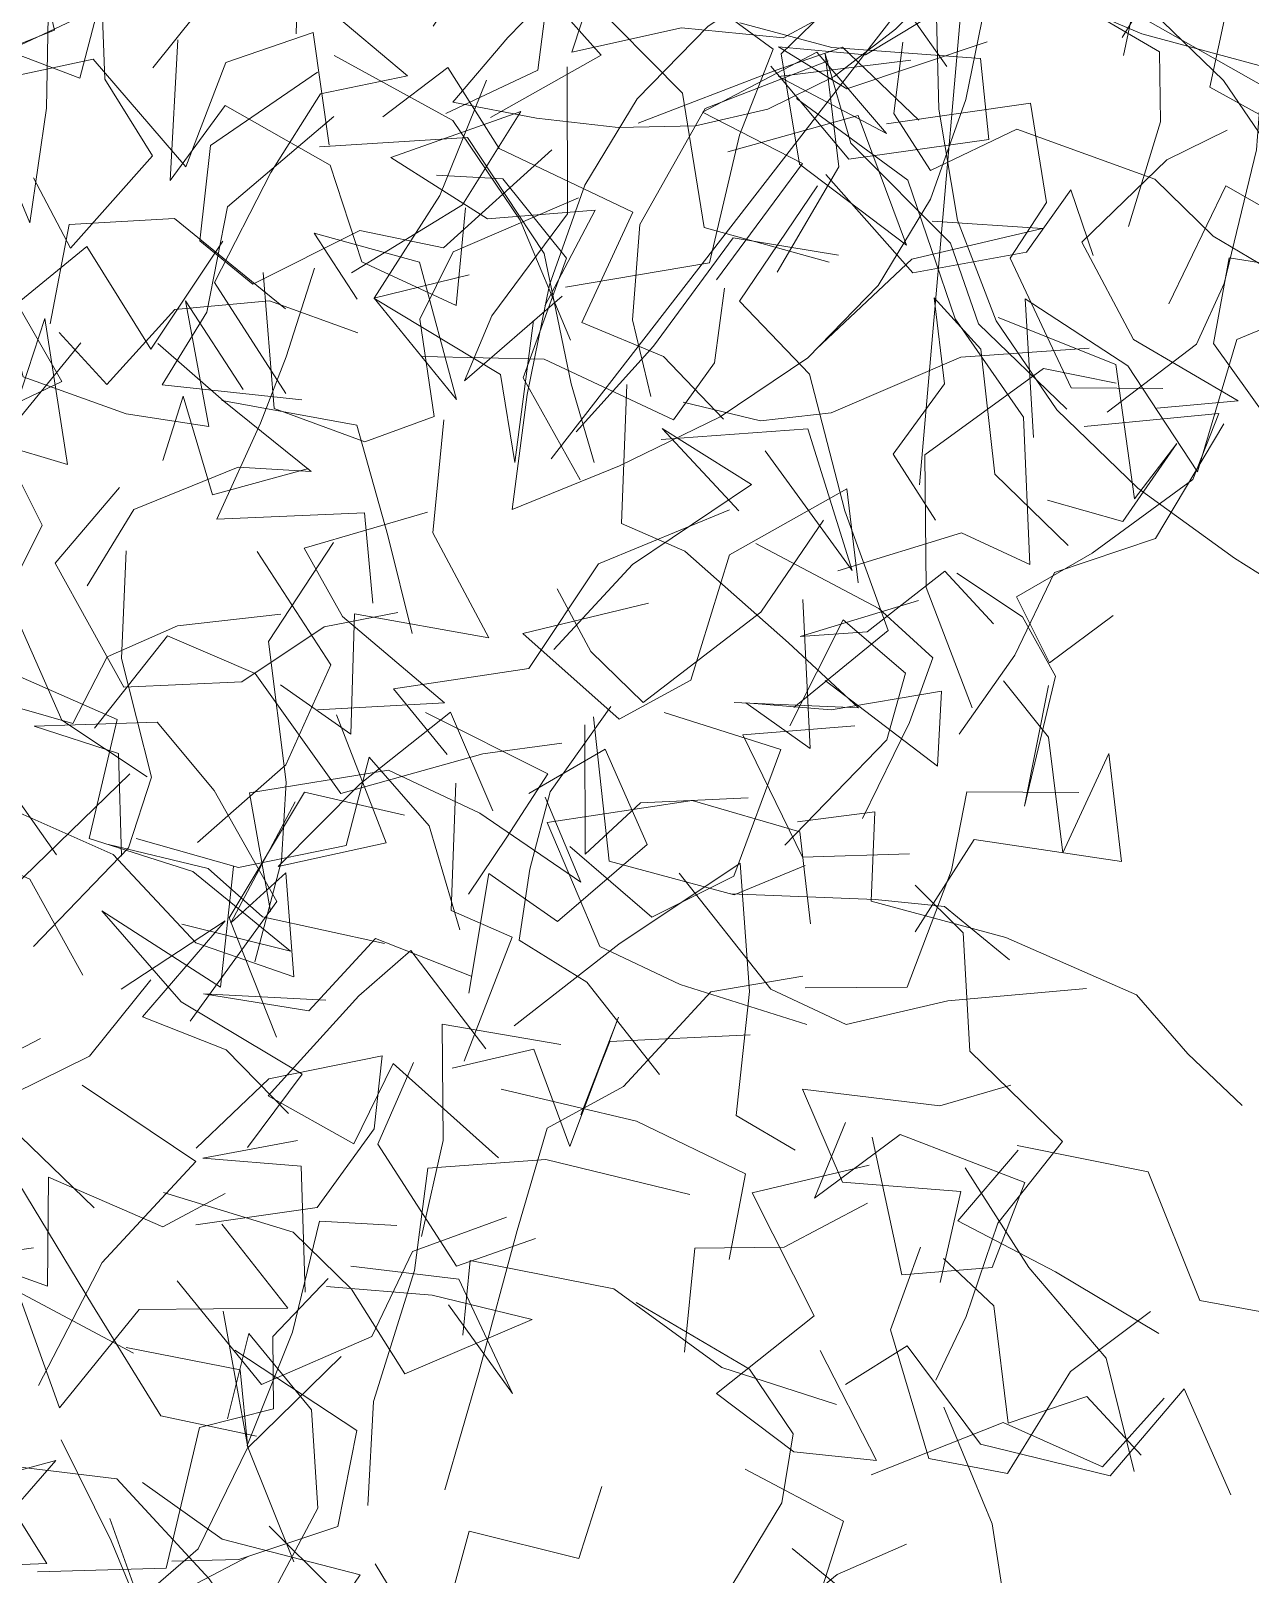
# Model space of a CAD drawing. Header units: metres. Extents: x 0 to 46.1, y -33.1 to 1.9.
# Drawn here: x 41.5576 to 41.9246, y -9.8783 to -9.4136 of the extents above; entities that cross this region are included whole.
import ezdxf

# ---------------------------------------------------------------- set-up
doc = ezdxf.new("R2010")
doc.units = ezdxf.units.M
doc.header["$LTSCALE"] = 0.02
doc.layers.add('AB_EXT_MASSIF', color=8, linetype='Continuous', lineweight=9)
doc.layers.add('BLOC_FEUILLAGE', color=7, linetype='Continuous', lineweight=13)
doc.layers.add('ARCHIBOOKS_ARBRE', color=7, linetype='Continuous')

# ---------------------------------------------------------------- blocks, each defined once
blk = doc.blocks.new('AB_ALPHA_7b87773eaf7dd805')
at = {"layer": 'BLOC_FEUILLAGE', "color": 8, "lineweight": 13, "true_color": 0x878787, "transparency": 33554572}
for points in [[(1.343, 0.4907), (1.4426, 0.4472), (1.5139, 0.42), (1.5957, 0.407), (1.5588, 0.3389), (1.551, 0.2698), (1.4859, 0.188)], [(1.4351, 0.3044), (1.4252, 0.2238), (1.3462, 0.1865), (1.2501, 0.2194), (1.2523, 0.2832), (1.2445, 0.3811), (1.2157, 0.4782)], [(1.695, 0.4705), (1.7061, 0.414), (1.6349, 0.353), (1.5811, 0.3374), (1.5952, 0.2673), (1.5937, 0.2137)], [(2.2783, 0.4556), (2.2058, 0.3941), (2.1343, 0.3468), (2.2261, 0.3154), (2.2529, 0.2725), (2.2153, 0.211)], [(1.5146, 0.3979), (1.4778, 0.4476), (1.4637, 0.3372), (1.4538, 0.2687), (1.4308, 0.1804), (1.3721, 0.2026)], [(2.2164, 0.1975), (2.2285, 0.2557), (2.2089, 0.3297), (2.2481, 0.3634), (2.2674, 0.4392)], [(1.4387, 0.4183), (1.3832, 0.3369), (1.4078, 0.2685), (1.4058, 0.1578), (1.3932, 0.0715), (1.3575, 0.1568)], [(1.7064, 0.1538), (1.7755, 0.1863), (1.7878, 0.282), (1.7573, 0.3486), (1.8685, 0.3486), (1.8826, 0.4246)], [(1.4765, 0.3924), (1.3887, 0.3801), (1.3294, 0.308), (1.3951, 0.2871), (1.4117, 0.2165), (1.3631, 0.1971), (1.2587, 0.1785)], [(1.7398, 0.1507), (1.8231, 0.1976), (1.7545, 0.275), (1.699, 0.275), (1.6621, 0.3513)], [(2.2044, 0.3196), (2.3064, 0.288), (2.291, 0.3437), (2.2943, 0.2343), (2.2812, 0.1736), (2.3673, 0.1261)], [(1.9949, 0.0417), (1.9008, 0.0679), (1.8843, 0.1691), (1.8108, 0.2436), (1.7379, 0.2814), (1.6968, 0.2194)], [(2.1528, 0.2871), (2.0495, 0.2591), (1.9601, 0.2107), (1.8837, 0.2183), (1.8011, 0.2), (1.8232, 0.2671)], [(2.2323, 0.2796), (2.197, 0.2273), (2.2433, 0.2001), (2.2441, 0.1474), (2.22, 0.0686)], [(1.396, 0.1054), (1.4237, 0.0524), (1.4855, 0.1219), (1.4496, 0.1795), (1.4466, 0.2599)], [(1.7963, 0.0229), (1.9046, 0.0413), (1.9272, 0.1375), (1.9527, 0.2022), (1.8808, 0.2548), (1.9509, 0.2665)], [(2.0833, 0.1892), (2.0287, 0.2666), (1.9587, 0.1986), (1.9725, 0.1155), (2.0529, 0.0545), (2.0166, 0.1522), (1.9185, 0.1248)], [(1.5858, -0.0571), (1.5321, 0.0264), (1.5745, 0.1093), (1.612, 0.1685), (1.6775, 0.1821), (1.6166, 0.2334)], [(2.0858, 0.2362), (2.0222, 0.1978), (1.9566, 0.2039), (2.0081, 0.1722), (2.1138, 0.2076)], [(1.9509, 0.1895), (2.0095, 0.1194), (2.1149, 0.1342), (2.1088, 0.1952), (1.9969, 0.2034), (1.9276, 0.222)], [(1.3624, 0.1779), (1.441, 0.1946), (1.5105, 0.1136), (1.5407, 0.1921), (1.6064, 0.2148), (1.6186, 0.1298)], [(1.7212, 0.0827), (1.714, 0.0091), (1.643, 0.0421), (1.6192, 0.1148), (1.5401, 0.1597), (1.4987, 0.1032), (1.5045, 0.2092)], [(2.0623, 0.1486), (2.0048, 0.2036), (1.9542, 0.186), (1.851, 0.1465)], [(1.9099, 0.0286), (1.9746, 0.1161), (1.8995, 0.1547), (1.9855, 0.1998), (2.038, 0.1387), (1.9567, 0.1817), (2.0562, 0.194)], [(1.9556, 0.0344), (2.002, 0.1136), (1.9917, 0.1986), (2.0112, 0.1314), (2.0862, 0.0562), (2.1071, -0.0045), (2.1737, -0.0689)], [(2.365, 0.0131), (2.2839, 0.0613), (2.2399, 0.1043), (2.136, 0.1419), (2.071, 0.1109), (2.0435, 0.1537), (2.0502, 0.2075)], [(1.8002, -0.0168), (1.7622, 0.0735), (1.7116, 0.1484), (1.6222, 0.1974)], [(1.659, 0.1512), (1.7077, 0.1883), (1.7465, 0.1275), (1.8471, 0.0794), (1.8086, -0.0036), (1.8702, -0.0291), (1.9153, -0.0763)], [(1.7975, 0.1889), (1.7979, 0.0782), (1.7409, 0.0014), (1.7204, -0.0475), (1.7938, 0.0162)], [(1.9941, 0.1934), (1.9015, 0.1574), (1.8523, 0.0701), (1.8467, -0.0015), (1.8605, -0.0592)], [(1.6097, 0.1849), (1.5291, 0.1296), (1.5212, 0.058), (1.561, 0.0252), (1.6416, 0.0657), (1.7046, 0.0525), (1.7861, 0.1265)], [(1.7369, 0.1788), (1.7018, 0.092), (1.6523, 0.0148), (1.7143, -0.0616), (1.6865, 0.0417), (1.6072, 0.0636), (1.6396, 0.0139)], [(2.2039, -0.0712), (2.2712, -0.0198), (2.292, 0.0257), (2.3163, 0.1264), (2.3202, 0.1766)], [(1.9701, 0.165), (2.054, 0.1035), (2.0895, -0.0008), (2.1411, -0.0748), (2.1459, -0.1857), (2.0943, -0.162), (2.0014, -0.1905)], [(1.5978, -0.0619), (1.4928, -0.0505), (1.5264, 0.0042), (1.5419, 0.0836), (1.6221, 0.1515)], [(1.6354, 0.0338), (1.7188, 0.085), (1.7627, 0.1553), (1.6648, 0.1205), (1.7377, 0.0745), (1.8187, 0.0809), (1.7809, 0.009)], [(2.038, 0.1459), (2.1462, 0.1615), (2.1583, 0.0868), (2.1309, 0.0449), (2.1769, -0.0529), (2.246, -0.0534)], [(2.2414, -0.0681), (2.3026, -0.0626), (2.2237, -0.0163), (2.1849, 0.0569), (2.2489, 0.1189), (2.2943, 0.1411)], [(1.818, -0.1089), (1.8006, -0.0497), (1.7803, 0.0483), (1.7225, 0.1357), (1.6113, 0.1286)], [(1.8073, -0.122), (1.7645, -0.0452), (1.797, 0.0448), (1.7493, 0.1046), (1.6992, 0.1074)], [(1.9924, 0.1077), (2.0577, 0.0339), (2.1432, 0.0493), (2.1767, 0.0963), (2.1935, 0.0468)], [(1.9681, -0.2935), (2.0392, -0.2355), (2.0066, -0.1455), (1.9799, -0.0424), (1.9272, 0.0125), (1.986, 0.0994)], [(2.2503, 0.0105), (2.2932, 0.0994), (2.3697, 0.0557), (2.4562, 0.0447)], [(1.8062, 0.0902), (1.7119, 0.0496), (1.6866, -0.001), (1.6975, -0.0743), (1.6454, -0.0935), (1.5771, -0.0683), (1.5689, 0.034)], [(1.4086, -0.0046), (1.4227, 0.0703), (1.5022, 0.0748), (1.5855, 0.0067)], [(1.9852, -0.0235), (2.057, 0.0442), (2.1554, 0.0671), (2.0724, 0.0727)], [(1.8044, -0.0859), (1.8625, -0.0214), (1.9226, 0.0601), (2.0019, 0.0472)], [(1.5384, 0.0576), (1.4844, -0.0236), (1.436, 0.0535), (1.3838, 0.0108), (1.4172, -0.048), (1.3477, -0.0811), (1.2737, -0.0732)], [(1.6513, -0.2148), (1.6451, -0.1469), (1.534, -0.1516), (1.5669, -0.0794), (1.5862, -0.0295), (1.6075, 0.0373)], [(2.3252, -0.077), (2.284, -0.0195), (2.2958, 0.045), (2.3731, 0.0329)], [(1.7723, -0.0021), (1.7582, -0.1091), (1.7475, -0.0427), (1.6522, 0.0147), (1.7238, 0.0322)], [(2.1486, -0.0903), (2.1424, 0.0142), (2.2195, -0.0362), (2.2719, -0.1159), (2.3016, -0.0163), (2.3981, 0.0235)], [(1.3717, 0.0188), (1.3881, -0.0445), (1.4657, -0.0723), (1.528, -0.0819), (1.5103, 0.0127), (1.5538, -0.0541)], [(1.4152, -0.0111), (1.4512, -0.0503), (1.5023, 0.0061), (1.5735, 0.0127), (1.64, -0.0115)], [(1.6886, -0.0291), (1.7804, -0.0312), (1.8777, -0.077), (1.9086, -0.034), (1.9161, 0.0223)], [(2.0749, -0.1525), (2.043, -0.1026), (2.0815, -0.0497), (2.0737, 0.015), (2.109, -0.0238), (2.1194, -0.1179), (2.1746, -0.1716)], [(2.1591, -0.1374), (2.2158, -0.1533), (2.2565, -0.0947), (2.2247, -0.1364), (2.2106, -0.0353), (2.122, 0.0002)], [(1.4315, -0.0188), (1.3695, -0.095), (1.4216, -0.1106), (1.4046, -0.0006), (1.379, -0.0789), (1.2896, -0.0992), (1.2262, -0.1056)], [(1.4363, -0.2018), (1.4715, -0.1443), (1.5499, -0.1126), (1.6049, -0.1158), (1.5392, -0.0628), (1.4896, -0.0195)], [(1.8849, -0.0636), (1.9431, -0.0776), (1.9962, -0.0715), (2.094, -0.0296), (2.1904, -0.0229)], [(2.2109, -0.0492), (2.156, -0.0382), (2.0667, -0.1031), (2.0679, -0.203), (2.1023, -0.2937)], [(1.9233, -0.2897), (2.0168, -0.2936), (1.9641, -0.2447), (1.8861, -0.1758), (1.8384, -0.1548), (1.8426, -0.0503)], [(1.6029, -0.1136), (1.5307, -0.1333), (1.5085, -0.059), (1.4933, -0.1074)], [(1.6809, -0.2378), (1.6626, -0.164), (1.6393, -0.0808), (1.5378, -0.0624)], [(1.5819, -0.2763), (1.6347, -0.3136), (1.6375, -0.2228), (1.7387, -0.241), (1.6966, -0.162), (1.7048, -0.0768)], [(2.0925, -0.3136), (2.1345, -0.254), (2.1644, -0.1919), (2.2403, -0.1661), (2.2917, -0.0799)], [(2.2086, -0.2241), (2.1605, -0.2599), (2.1358, -0.2101), (2.1928, -0.1773), (2.2685, -0.1217), (2.2881, -0.0721), (2.1867, -0.082)], [(1.7875, -0.2499), (1.8467, -0.1859), (1.9363, -0.1255), (1.8692, -0.0833), (1.9269, -0.1453)], [(1.8683, -0.0916), (1.9787, -0.0836), (2.0122, -0.1904), (1.9465, -0.1003)], [(1.2478, -0.3414), (1.2855, -0.2975), (1.3639, -0.2333), (1.4024, -0.1561), (1.3793, -0.1101), (1.3272, -0.1089), (1.2397, -0.1704)], [(1.4607, -0.1278), (1.4124, -0.1847), (1.464, -0.2782), (1.5527, -0.2742), (1.6148, -0.2326), (1.6702, -0.2219)], [(1.8587, -0.215), (1.7643, -0.2378), (1.8368, -0.3021), (1.8908, -0.2728), (1.9199, -0.1784), (2.008, -0.1288), (2.0166, -0.1995)], [(1.6097, -0.2953), (1.7052, -0.29), (1.6285, -0.2249), (1.5996, -0.1734), (1.6924, -0.1463)], [(1.7074, -0.3287), (1.6669, -0.2795), (1.7687, -0.264), (1.8211, -0.1852), (1.9198, -0.1447)], [(1.9904, -0.1523), (1.9434, -0.2216), (1.8548, -0.2897), (1.8155, -0.2514), (1.7902, -0.2042)], [(1.5625, -0.4849), (1.5825, -0.4088), (1.5862, -0.3497), (1.5728, -0.2438), (1.6218, -0.1692)], [(1.9396, -0.1699), (2.0322, -0.219), (2.0728, -0.2561), (2.0552, -0.3048), (2.0199, -0.3771)], [(1.4658, -0.1755), (1.4622, -0.2566), (1.4848, -0.3458), (1.4675, -0.3991), (1.396, -0.4733)], [(1.5193, -0.3951), (1.586, -0.3365), (1.6198, -0.2613), (1.5643, -0.176)], [(2.1185, -0.2305), (2.0818, -0.1907), (2.0233, -0.2365), (1.9729, -0.2401), (2.0619, -0.2129)], [(2.1599, -0.277), (2.1419, -0.3677), (2.1652, -0.2698), (2.1402, -0.2251), (2.0908, -0.1924)], [(1.2769, -0.2107), (1.2994, -0.2758), (1.3782, -0.2142), (1.4173, -0.3031), (1.4816, -0.3456)], [(1.9917, -0.273), (2.0764, -0.3375), (2.0793, -0.2812), (1.9962, -0.2952), (1.9321, -0.2899), (1.9804, -0.3242), (1.9749, -0.2121)], [(1.5822, -0.2232), (1.5043, -0.2319), (1.4513, -0.2553), (1.4255, -0.3054), (1.3302, -0.2781), (1.2612, -0.2504)], [(1.9651, -0.3072), (2.0052, -0.2274), (2.0523, -0.2675), (2.0383, -0.3179), (1.9615, -0.3972)], [(1.7936, -0.3204), (1.7342, -0.3283), (1.6272, -0.3582), (1.5627, -0.2679), (1.4967, -0.2396), (1.442, -0.3089)], [(1.2785, -0.3388), (1.2957, -0.272), (1.3596, -0.3283), (1.4132, -0.4043)], [(1.5075, -0.4566), (1.5895, -0.4768), (1.516, -0.4169), (1.4378, -0.3921), (1.4589, -0.3024), (1.3796, -0.2677)], [(2.0596, -0.4622), (2.1039, -0.3929), (2.2149, -0.4095), (2.2053, -0.328), (2.1707, -0.4028), (2.1598, -0.3157), (2.1261, -0.2733)], [(1.154, -0.2866), (1.2093, -0.352), (1.293, -0.378), (1.3933, -0.4226), (1.4331, -0.495)], [(1.6241, -0.2989), (1.6613, -0.3952), (1.5802, -0.4131), (1.6419, -0.3509), (1.7099, -0.2969), (1.7417, -0.3713)], [(1.6909, -0.2971), (1.7831, -0.3435), (1.7521, -0.391), (1.7233, -0.434)], [(1.8304, -0.2927), (1.7847, -0.357), (1.7695, -0.4151), (1.7614, -0.4685), (1.8125, -0.5001), (1.867, -0.5698)], [(1.7995, -0.3981), (1.8612, -0.4514), (1.923, -0.4204), (1.9583, -0.3251), (1.8705, -0.2972)], [(1.9767, -0.4123), (1.9234, -0.4344), (1.8292, -0.409), (1.8174, -0.3005)], [(1.514, -0.5297), (1.579, -0.4394), (1.5319, -0.3559), (1.4891, -0.3046), (1.3964, -0.3075), (1.46, -0.328), (1.4621, -0.4053)], [(1.8109, -0.3064), (1.8112, -0.4038), (1.8527, -0.3653), (1.9339, -0.3615)], [(2.0553, -0.4035), (1.9746, -0.406), (1.9299, -0.314), (2.0141, -0.3072)], [(1.7235, -0.5086), (1.7387, -0.4184), (1.7904, -0.4546), (1.8579, -0.3965), (1.8262, -0.3248), (1.7687, -0.3583)], [(1.7168, -0.4607), (1.6937, -0.3825), (1.6485, -0.3308), (1.6312, -0.3974), (1.5502, -0.4139), (1.4733, -0.3921)], [(1.781, -0.361), (1.8079, -0.4249), (1.732, -0.3731), (1.6632, -0.3407), (1.5585, -0.3576), (1.5743, -0.4469)], [(1.5788, -0.5415), (1.5433, -0.4517), (1.5999, -0.3571), (1.6753, -0.3744)], [(1.7138, -0.3504), (1.7102, -0.4463), (1.7561, -0.4664), (1.7202, -0.5596)], [(1.9766, -0.5045), (2.0536, -0.504), (2.0868, -0.4158), (2.0983, -0.3569), (2.1827, -0.3575)], [(1.593, -0.3644), (1.5445, -0.4556), (1.5858, -0.4178), (1.5919, -0.4961), (1.5182, -0.4706), (1.456, -0.4041), (1.3653, -0.3639)], [(1.9808, -0.4562), (1.9728, -0.387), (1.8917, -0.3634), (1.7825, -0.3801), (1.8222, -0.4733), (1.8826, -0.502), (1.978, -0.532)], [(1.9709, -0.3796), (2.0292, -0.3719), (2.0265, -0.4392), (2.1278, -0.4666), (2.226, -0.5098), (2.2648, -0.5541), (2.3057, -0.593)], [(1.6601, -0.4712), (1.5683, -0.451), (1.5275, -0.4146), (1.4524, -0.3967)], [(1.5465, -0.4131), (1.5367, -0.504), (1.4473, -0.4465), (1.5072, -0.5149), (1.5981, -0.5696), (1.5569, -0.6246)], [(1.7576, -0.533), (1.8364, -0.4715), (1.9278, -0.4107), (1.9348, -0.5072), (1.9248, -0.6005), (1.9692, -0.6268)], [(1.8819, -0.4181), (1.951, -0.5055), (2.0077, -0.5321), (2.0841, -0.5142), (2.1884, -0.5051)], [(2.0595, -0.4272), (2.0957, -0.4631), (2.1006, -0.5522), (2.1703, -0.6202), (2.1216, -0.6817), (2.098, -0.7519), (2.075, -0.7999)], [(2.1304, -0.4833), (2.0815, -0.4432), (2.0293, -0.4381), (1.9208, -0.4336)], [(1.462, -0.5055), (1.5402, -0.454), (1.4781, -0.5263), (1.541, -0.5512), (1.588, -0.5992)], [(1.7253, -0.4958), (1.6534, -0.4674), (1.6033, -0.5217), (1.5238, -0.509), (1.616, -0.5138)], [(1.7459, -0.6324), (1.6666, -0.5615), (1.637, -0.6218), (1.5725, -0.5857), (1.6409, -0.5105), (1.68, -0.4763), (1.7363, -0.5504)], [(1.4843, -0.4985), (1.4382, -0.5559), (1.3622, -0.5933), (1.4416, -0.6701)], [(1.9749, -0.4958), (1.9058, -0.5076), (1.8401, -0.5788), (1.7826, -0.6101), (1.76, -0.6871), (1.7311, -0.7941), (1.7055, -0.8823)], [(1.6879, -0.6917), (1.7044, -0.6195), (1.7035, -0.5319), (1.7929, -0.5472)], [(1.9354, -0.5398), (1.8298, -0.545), (1.8078, -0.6001), (1.8363, -0.5266), (1.7997, -0.624), (1.7725, -0.5506), (1.711, -0.565)], [(1.4013, -0.5426), (1.3165, -0.5868), (1.3329, -0.6498), (1.2754, -0.7463)], [(1.5185, -0.6251), (1.573, -0.5729), (1.6584, -0.5557), (1.6524, -0.6107), (1.6094, -0.6699), (1.5181, -0.6828)], [(1.682, -0.5608), (1.655, -0.6223), (1.7144, -0.7139), (1.7738, -0.6932)], [(1.3998, -0.8038), (1.4476, -0.7113), (1.5181, -0.6353), (1.4327, -0.5778)], [(1.7479, -0.5807), (1.8499, -0.6048), (1.9317, -0.6445), (1.9196, -0.7091)], [(2.0783, -0.7262), (2.094, -0.6578), (2.0048, -0.6507), (1.9746, -0.5808), (2.0781, -0.5933), (2.1315, -0.5777)], [(2.0272, -0.617), (2.0494, -0.7206), (2.1175, -0.715), (2.142, -0.651), (2.0483, -0.6148), (1.9838, -0.6628), (2.0072, -0.6058)], [(1.5947, -0.6195), (1.5234, -0.6327), (1.5973, -0.6388), (1.6005, -0.7335)], [(2.1371, -0.6267), (2.0916, -0.6799), (2.1652, -0.7182), (2.243, -0.7647)], [(2.1362, -0.6231), (2.2348, -0.6431), (2.2738, -0.7399), (2.3244, -0.7491), (2.3518, -0.8115)], [(1.6476, -0.8941), (1.6519, -0.8158), (1.6826, -0.7172), (1.6928, -0.6403), (1.7816, -0.6336), (1.89, -0.66)], [(2.025, -0.6379), (1.9368, -0.6588), (1.9834, -0.7514), (1.9099, -0.81), (1.9682, -0.8538), (2.0303, -0.8602), (1.9881, -0.7775)], [(1.5401, -0.6593), (1.4934, -0.6844), (1.4073, -0.647), (1.4064, -0.7291), (1.3121, -0.6953), (1.2283, -0.6774)], [(2.0972, -0.6399), (2.1451, -0.715), (2.2033, -0.7834), (2.2243, -0.8687)], [(1.5639, -0.8419), (1.4919, -0.8266), (1.4404, -0.7433), (1.3849, -0.6517), (1.3795, -0.7295), (1.3099, -0.7177)], [(1.4938, -0.6585), (1.5913, -0.6883), (1.6354, -0.7313), (1.6754, -0.7951), (1.7712, -0.7542), (1.6961, -0.7359), (1.6164, -0.7294)], [(1.8859, -0.7787), (1.8938, -0.7004), (1.9608, -0.6996), (2.0237, -0.6666)], [(1.4712, -0.7794), (1.3843, -0.7332), (1.4155, -0.8207), (1.4754, -0.7466), (1.5874, -0.7457), (1.5377, -0.6824)], [(1.752, -0.6772), (1.6812, -0.7031), (1.6506, -0.7669), (1.5675, -0.8031), (1.5041, -0.725)], [(1.6695, -0.6833), (1.6111, -0.6801), (1.591, -0.7638), (1.5568, -0.849), (1.5919, -0.9366)], [(2.0634, -0.6996), (2.0409, -0.762), (2.0699, -0.8589), (2.129, -0.87), (2.1763, -0.7932), (2.2367, -0.7482)], [(2.0809, -0.7083), (2.1187, -0.7438), (2.1294, -0.8322), (2.1886, -0.8121), (2.2296, -0.8562)], [(1.7084, -0.7431), (1.7564, -0.8099), (1.716, -0.7237), (1.6348, -0.7141)], [(1.7192, -0.766), (1.7245, -0.7097), (1.8327, -0.731), (1.9139, -0.7902), (2.0002, -0.8182)], [(1.3991, -0.9441), (1.4958, -0.9414), (1.5208, -0.8354), (1.5767, -0.8213), (1.5762, -0.767), (1.6177, -0.7234)], [(1.9568, -1.07), (1.8765, -1.0329), (1.9035, -0.9842), (1.9592, -0.8921), (1.9678, -0.8402), (1.9348, -0.7916), (1.8495, -0.7414)], [(1.5387, -0.7478), (1.5572, -0.8503), (1.5198, -0.9268), (1.4637, -0.9755)], [(1.542, -0.829), (1.558, -0.7648), (1.6052, -0.8221), (1.61, -0.8961), (1.5741, -0.9636), (1.5648, -1.0285)], [(1.6274, -0.7819), (1.5572, -0.8507), (1.5516, -0.7921), (1.4658, -0.7752)], [(1.5474, -0.7773), (1.6392, -0.8378), (1.625, -0.9101), (1.5506, -0.9349), (1.5002, -0.9361)], [(2.0072, -0.8032), (2.0535, -0.7741), (2.1087, -0.8479), (2.2062, -0.8718), (2.262, -0.8063), (2.2971, -0.8862)], [(2.0265, -0.871), (2.1257, -0.8318), (2.2004, -0.8652), (2.2469, -0.8134)], [(2.0811, -0.8202), (2.1174, -0.9081), (2.1336, -1.0125), (2.128, -1.1213)], [(1.4533, -0.9039), (1.4911, -1.0094), (1.4545, -0.9209), (1.4169, -0.8448)], [(1.5709, -1.0116), (1.5283, -0.9495), (1.4586, -0.874), (1.3548, -0.8616), (1.364, -0.916), (1.4128, -0.8603), (1.3447, -0.8787)], [(1.9316, -0.8669), (2.0056, -0.9059), (1.9719, -1.0111), (1.972, -1.0732), (2.0285, -1.1701), (1.9657, -1.2356), (1.915, -1.3172)], [(1.4779, -0.8769), (1.5379, -0.9195), (1.6419, -0.9464), (1.5985, -1.0102), (1.5866, -1.0829)], [(1.8236, -0.8798), (1.8065, -0.9341), (1.7238, -0.9135), (1.7093, -0.9669), (1.7428, -1.0145), (1.8097, -1.0338)], [(1.558, -0.9324), (1.4792, -0.9735), (1.511, -1.0133), (1.5877, -0.9992), (1.6198, -0.956), (1.5734, -0.9098)], [(2.0529, -0.9233), (2.0007, -0.9461), (1.9361, -0.9993), (1.913, -1.046), (1.8216, -1.0089)], [(1.9669, -0.9265), (2.0139, -0.965), (2.0434, -1.0662), (1.9857, -1.1261), (1.8986, -1.0735)], [(1.6493, -1.2216), (1.6148, -1.136), (1.638, -1.0259), (1.6911, -1.0005), (1.653, -0.938)]]:
    blk.add_lwpolyline(points, dxfattribs=at)

msp = doc.modelspace()

# ---------------------------------------------------------------- linework, layer by layer
at = {"layer": 'AB_EXT_MASSIF', "lineweight": 9, "true_color": 0x606060, "transparency": 33554597}
for points in [[(41.83161, -9.36402), (41.86319, -9.38383), (41.89224, -9.40497), (41.91663, -9.42856), (41.93492, -9.45535), (41.94661, -9.48561), (41.9522, -9.51908), (41.95312, -9.55499), (41.95151, -9.59224), (41.91993, -9.57243), (41.89088, -9.5513), (41.86649, -9.52771), (41.8482, -9.50091), (41.83651, -9.47065), (41.83092, -9.43719), (41.83, -9.40127), (41.83161, -9.36402)], [(41.85169, -9.37585), (41.83512, -9.39541), (41.81789, -9.41311), (41.79945, -9.4274), (41.77943, -9.43723), (41.75769, -9.44222), (41.73437, -9.44275), (41.70984, -9.43986), (41.68464, -9.43512), (41.70122, -9.41557), (41.71844, -9.39786), (41.73688, -9.38357), (41.75691, -9.37375), (41.77865, -9.36876), (41.80197, -9.36823), (41.8265, -9.37111), (41.85169, -9.37585)], [(41.85035, -9.36662), (41.84576, -9.40127), (41.83905, -9.43427), (41.82844, -9.46426), (41.81271, -9.49029), (41.79146, -9.51204), (41.7651, -9.52984), (41.73483, -9.54461), (41.70244, -9.55775), (41.70703, -9.5231), (41.71374, -9.49009), (41.72436, -9.46011), (41.74008, -9.43408), (41.76134, -9.41233), (41.7877, -9.39453), (41.81797, -9.37976), (41.85035, -9.36662)], [(41.84, -9.38), (41.71427, -9.54246)], [(42, -9.41888), (41.99671, -9.42017), (41.96225, -9.42611), (41.92734, -9.42402), (41.89202, -9.41451), (41.85638, -9.39933), (41.82058, -9.38108)], [(41.84, -9.38), (41.82507, -9.55029)], [(41.84, -9.38), (42, -9.47073)], [(41.42, -9.8), (41.58735, -9.63737)], [(41.42, -9.8), (41.55841, -9.7801)], [(41.40928, -9.79434), (41.4343, -9.79331), (41.45842, -9.79397), (41.48089, -9.79777), (41.5012, -9.80565), (41.51918, -9.81797), (41.53499, -9.83438), (41.54915, -9.85392), (41.56242, -9.87515), (41.5374, -9.87619), (41.51328, -9.87553), (41.49081, -9.87173), (41.4705, -9.86385), (41.45252, -9.85153), (41.43671, -9.83512), (41.42255, -9.81558), (41.40928, -9.79434)]]:
    msp.add_lwpolyline(points, dxfattribs=at)

# ---------------------------------------------------------------- block references
at = {"layer": 'ARCHIBOOKS_ARBRE', "transparency": 33554687, "xscale": 0.4, "yscale": 0.4}
msp.add_blockref('AB_ALPHA_7b87773eaf7dd805', (41, -9.5), dxfattribs=at)

doc.saveas('drawing.dxf')
